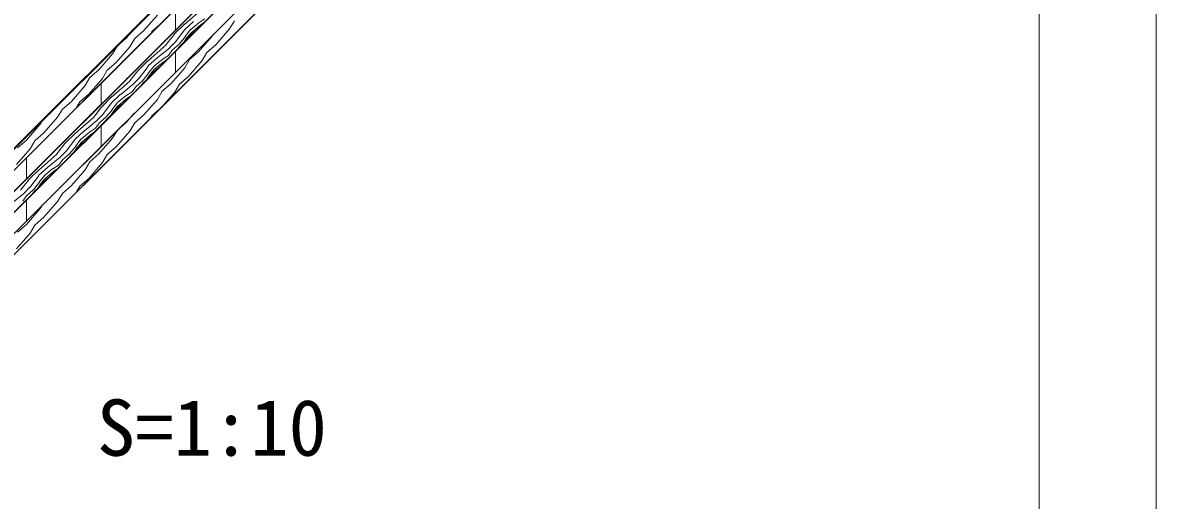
# Model space of a CAD drawing. Units: millimetres, scale not verified. Extents: x -840 to 840, y -594 to 594.
# Drawn here: x 453 to 840, y -29 to 134.2 of the extents above; entities that cross this region are included whole.
import ezdxf
from ezdxf.enums import TextEntityAlignment as Align

# ---------------------------------------------------------------- set-up
doc = ezdxf.new("R2010")
doc.units = ezdxf.units.MM
doc.header["$LTSCALE"] = 2
for name, color, linetype, lineweight in [('0-0_文字', 5, 'Continuous', 9), ('0-2_野地板', 2, 'Continuous', 9), ('0-3_GCシート', 4, 'Continuous', 9), ('0-8_輪郭線', 2, 'Continuous', 9), ('0-9_図面枠', 7, 'Continuous', 9)]:
    doc.layers.add(name, color=color, linetype=linetype, lineweight=lineweight)
doc.styles.add('ＭＳ ゴシック', font='')
doc.styles.get('ＭＳ ゴシック').set_extended_font_data('MS Gothic')

msp = doc.modelspace()

# ---------------------------------------------------------------- linework, layer by layer
at = {"layer": '0-2_野地板'}
for p, q in [((377.935, 11.715), (759.772, 393.553)), ((377.935, 4.515), (759.772, 386.353)), ((377.935, -2.685), (759.772, 379.153)), ((759.772, 371.953), (377.935, -9.885)), ((377.935, -17.085), (759.772, 364.753)), ((494.311, 131.419), (499, 136.825)), ((505.214, 131.794), (505.214, 138.994)), ((508.269, 133.646), (514.491, 139.122)), ((513.12, 134.115), (515.235, 135.484)), ((488.399, 128.97), (491.071, 132.051)), ((497.166, 131.216), (499.198, 132.979)), ((504.786, 130.256), (508.271, 133.741)), ((505.284, 127.747), (508.271, 131.729)), ((508.239, 131.771), (511.35, 134.634)), ((508.46, 129.487), (510.327, 131.852)), ((510.375, 130.628), (511.868, 131.873)), ((510.401, 131.899), (513.139, 134.14)), ((511.868, 131.873), (513.361, 133.117)), ((513.372, 133.107), (514.789, 134.17)), ((518.977, 126.691), (523.665, 132.096)), ((523.665, 132.096), (525.296, 134.85)), ((485.341, 126.318), (488.399, 128.97)), ((489.623, 126.014), (491.253, 128.767)), ((491.253, 128.767), (494.311, 131.419)), ((496.775, 130.555), (497.166, 131.216)), ((501.167, 127.648), (501.515, 128.095)), ((502.052, 126.758), (504.79, 130.243)), ((503.168, 125.651), (505.284, 127.767)), ((506.443, 126.89), (508.559, 129.503)), ((507.99, 127.506), (509.11, 129.124)), ((509.138, 129.155), (510.383, 130.649)), ((509.885, 129.65), (509.309, 128.689)), ((511.37, 130.877), (509.877, 129.633)), ((511.933, 131.314), (511.38, 130.883)), ((513.064, 124.242), (517.753, 129.647)), ((517.753, 129.647), (518.167, 130.348)), ((483.71, 123.565), (485.341, 126.318)), ((484.935, 120.608), (489.623, 126.014)), ((495.824, 121.201), (502.046, 126.676)), ((498.97, 122.179), (503.201, 125.664)), ((500.88, 127.46), (501.182, 127.701)), ((502.809, 123.061), (504.054, 124.804)), ((504.072, 124.803), (506.436, 126.919)), ((505.214, 117.394), (505.214, 124.594)), ((506.08, 125.461), (506.774, 126.293)), ((506.777, 126.274), (508.022, 127.518)), ((510.006, 121.59), (513.064, 124.242)), ((514.289, 121.285), (515.919, 124.039)), ((515.919, 124.039), (518.977, 126.691)), ((479.022, 118.159), (483.71, 123.565)), ((481.877, 117.956), (484.935, 120.608)), ((492.341, 117.811), (495.826, 121.296)), ((495.794, 119.326), (498.905, 122.189)), ((497.956, 119.454), (500.694, 121.694)), ((499.423, 119.428), (500.916, 120.672)), ((500.675, 121.67), (502.79, 123.039)), ((500.927, 120.662), (502.344, 121.725)), ((508.376, 118.836), (510.006, 121.59)), ((509.601, 115.88), (514.289, 121.285)), ((475.964, 115.507), (479.022, 118.159)), ((480.247, 115.203), (481.877, 117.956)), ((489.607, 114.313), (492.345, 117.798)), ((492.839, 115.302), (495.826, 119.284)), ((493.998, 114.445), (496.114, 117.058)), ((495.545, 115.061), (496.665, 116.679)), ((496.015, 117.042), (497.882, 119.407)), ((496.693, 116.71), (497.938, 118.204)), ((497.44, 117.205), (496.864, 116.244)), ((498.925, 118.432), (497.432, 117.188)), ((497.929, 118.183), (499.423, 119.428)), ((499.488, 118.869), (498.935, 118.438)), ((503.688, 113.431), (508.376, 118.836)), ((469.646, 107.348), (474.334, 112.753)), ((474.334, 112.753), (475.964, 115.507)), ((475.558, 109.797), (480.247, 115.203)), ((479.758, 106.339), (479.758, 113.539)), ((483.379, 108.756), (489.601, 114.231)), ((486.525, 109.734), (490.756, 113.219)), ((488.435, 115.015), (488.737, 115.255)), ((488.722, 115.203), (489.07, 115.65)), ((490.364, 110.616), (491.609, 112.359)), ((490.723, 113.206), (492.839, 115.322)), ((491.627, 112.358), (493.991, 114.474)), ((493.635, 113.015), (494.329, 113.848)), ((494.332, 113.828), (495.577, 115.073)), ((500.63, 110.778), (503.688, 113.431)), ((504.912, 110.474), (506.543, 113.228)), ((506.543, 113.228), (509.601, 115.88)), ((472.501, 107.145), (475.558, 109.797)), ((479.896, 105.366), (483.381, 108.85)), ((483.349, 106.881), (486.46, 109.744)), ((485.511, 107.009), (488.249, 109.249)), ((488.23, 109.225), (490.345, 110.594)), ((488.482, 108.217), (489.899, 109.279)), ((499, 108.025), (500.63, 110.778)), ((501.114, 106.095), (504.912, 110.474)), ((464.957, 101.942), (466.588, 104.696)), ((466.588, 104.696), (469.646, 107.348)), ((471.246, 105.027), (472.501, 107.145)), ((477.162, 101.868), (479.9, 105.353)), ((480.394, 102.857), (483.381, 106.839)), ((481.553, 102), (483.669, 104.613)), ((483.57, 104.597), (485.436, 106.962)), ((484.248, 104.265), (485.493, 105.759)), ((484.995, 104.76), (484.418, 103.799)), ((486.48, 105.987), (484.987, 104.743)), ((485.484, 105.738), (486.978, 106.983)), ((487.043, 106.424), (486.49, 105.993)), ((486.978, 106.983), (488.471, 108.227)), ((494.311, 102.619), (499, 108.025)), ((462.788, 103.768), (377.935, 18.915)), ((459.044, 99.493), (459.817, 100.797)), ((460.269, 96.537), (464.957, 101.942)), ((470.933, 96.311), (477.156, 101.786)), ((474.08, 97.289), (478.311, 100.774)), ((475.989, 102.57), (476.292, 102.81)), ((476.277, 102.758), (476.624, 103.205)), ((478.278, 100.761), (480.394, 102.877)), ((479.182, 99.913), (481.546, 102.029)), ((481.19, 100.57), (481.884, 101.403)), ((481.887, 101.383), (483.132, 102.628)), ((483.1, 102.616), (484.22, 104.234)), ((488.399, 100.17), (491.071, 103.251)), ((491.253, 99.967), (494.311, 102.619)), ((496.775, 101.755), (497.166, 102.416)), ((497.166, 102.416), (499.198, 104.179)), ((454.356, 94.087), (459.044, 99.493)), ((470.904, 94.436), (474.015, 97.298)), ((473.066, 94.564), (475.804, 96.804)), ((475.785, 96.78), (477.9, 98.149)), ((476.037, 95.772), (477.454, 96.834)), ((477.919, 98.171), (479.164, 99.914)), ((479.758, 91.939), (479.758, 99.139)), ((483.71, 94.765), (485.341, 97.518)), ((484.935, 91.808), (489.623, 97.214)), ((485.341, 97.518), (488.399, 100.17)), ((489.623, 97.214), (491.253, 99.967)), ((451.298, 91.435), (454.356, 94.087)), ((455.581, 91.131), (457.211, 93.885)), ((457.211, 93.885), (460.269, 96.537)), ((464.717, 89.423), (467.455, 92.908)), ((467.451, 92.921), (470.936, 96.405)), ((467.949, 90.412), (470.935, 94.394)), ((471.125, 92.152), (472.991, 94.517)), ((471.803, 91.82), (473.048, 93.314)), ((474.035, 93.542), (472.542, 92.298)), ((473.039, 93.293), (474.533, 94.538)), ((474.598, 93.979), (474.045, 93.548)), ((474.533, 94.538), (476.026, 95.782)), ((479.022, 89.359), (483.71, 94.765)), ((450.893, 85.725), (455.581, 91.131)), ((458.488, 83.865), (464.711, 89.341)), ((463.544, 90.125), (463.847, 90.365)), ((463.831, 90.313), (464.179, 90.76)), ((465.833, 88.316), (467.949, 90.432)), ((466.736, 87.468), (469.101, 89.584)), ((469.108, 89.555), (471.224, 92.168)), ((469.442, 88.938), (470.687, 90.183)), ((470.655, 90.171), (471.775, 91.789)), ((472.55, 92.315), (471.973, 91.354)), ((475.964, 86.707), (479.022, 89.359)), ((480.247, 86.403), (481.877, 89.156)), ((481.877, 89.156), (484.935, 91.808)), ((454.302, 80.883), (454.302, 88.083)), ((461.635, 84.844), (465.866, 88.329)), ((463.339, 84.335), (465.455, 85.704)), ((465.474, 85.726), (466.718, 87.469)), ((468.745, 88.125), (469.439, 88.958)), ((474.334, 83.953), (475.964, 86.707)), ((475.558, 80.997), (480.247, 86.403)), ((455.006, 80.476), (458.491, 83.96)), ((455.504, 77.967), (458.49, 81.949)), ((458.459, 81.991), (461.57, 84.853)), ((458.679, 79.707), (460.546, 82.071)), ((460.594, 80.848), (462.088, 82.093)), ((460.621, 82.119), (463.359, 84.359)), ((462.153, 81.533), (461.6, 81.103)), ((462.088, 82.093), (463.581, 83.337)), ((463.592, 83.326), (465.009, 84.389)), ((469.646, 78.548), (474.334, 83.953)), ((452.272, 76.978), (455.01, 80.463)), ((453.388, 75.871), (455.504, 77.987)), ((456.663, 77.11), (458.779, 79.723)), ((456.997, 76.493), (458.242, 77.738)), ((458.21, 77.726), (459.33, 79.344)), ((459.358, 79.375), (460.603, 80.869)), ((460.105, 79.87), (459.528, 78.909)), ((461.59, 81.097), (460.096, 79.853)), ((466.588, 75.896), (469.646, 78.548)), ((471.246, 76.227), (472.501, 78.345)), ((472.501, 78.345), (475.558, 80.997)), ((449.19, 72.399), (453.421, 75.884)), ((453.029, 73.281), (454.273, 75.023)), ((454.291, 75.023), (456.656, 77.138)), ((454.302, 66.483), (454.302, 73.683)), ((456.299, 75.68), (456.993, 76.513)), ((464.957, 73.142), (466.588, 75.896)), ((454.356, 65.287), (459.044, 70.693)), ((459.044, 70.693), (459.817, 71.997)), ((460.269, 67.737), (464.957, 73.142)), ((457.211, 65.085), (460.269, 67.737)), ((450.893, 56.925), (455.581, 62.331)), ((451.298, 62.635), (454.356, 65.287)), ((455.581, 62.331), (457.211, 65.085))]:
    msp.add_line(p, q, dxfattribs=at)
for points in [[(759.772, 400.753), (377.935, 18.915), (377.935, 11.715), (759.772, 393.553)], [(759.772, 386.353), (377.935, 4.515), (377.935, -2.685), (759.772, 379.153)], [(759.772, 371.953), (377.935, -9.885), (377.935, -17.085), (759.772, 364.753)]]:
    msp.add_lwpolyline(points, close=True, dxfattribs=at)
at = {"layer": '0-3_GCシート'}
for p, q in [((448.645, 89.866), (759.772, 400.993)), ((448.645, 89.626), (759.772, 400.753))]:
    msp.add_line(p, q, dxfattribs=at)
at = {"layer": '0-8_輪郭線'}
msp.add_lwpolyline([(800, 554), (-800, 554), (-800, -554), (800, -554)], close=True, dxfattribs=at)
at = {"layer": '0-9_図面枠'}
msp.add_lwpolyline([(840, -594), (840, 594), (-840, 594), (-840, -594)], close=True, dxfattribs=at)

# ---------------------------------------------------------------- texts
at = {"layer": '0-0_文字', "color": 7, "style": 'ＭＳ ゴシック'}
msp.add_text('S=1:10', height=19.24, dxfattribs=at).set_placement((478.348, -19.502), align=Align.BOTTOM_LEFT)

doc.saveas('drawing.dxf')
